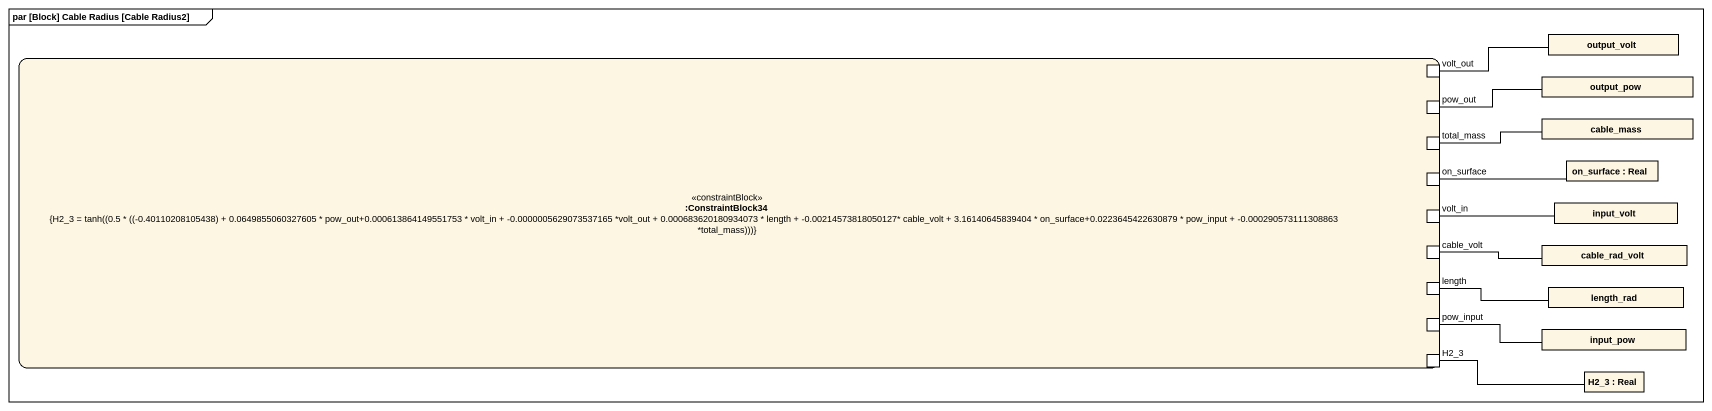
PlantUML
@startuml
mainframe par [Block] Cable Radius [Cable Radius2]
rectangle output_volt
rectangle ":ConstraintBlock34\n{H2_3 = tanh((0.5 * ((-0.40110208105438) + 0.0649855060327605 * pow_out+0.000613864149551753 * volt_in + -0.0000005629073537165 *volt_out + 0.000683620180934073 * length + -0.00214573818050127* cable_volt + 3.16140645839404 * on_surface+0.0223645422630879 * pow_input + -0.000290573111308863 *total_mass)))}" as ConstraintBlock34 <<constraintBlock>> {
  port volt_out
  port pow_out
  port total_mass
  port "on_surface" as on_surface_2
  port volt_in
  port cable_volt
  port length
  port pow_input
  port H2_3
}
rectangle output_pow
rectangle cable_mass
rectangle "on_surface : Real" as on_surface
rectangle input_volt
rectangle cable_rad_volt
rectangle length_rad
rectangle input_pow
rectangle "H2_3 : Real" as H2_3_2
volt_out -right- output_volt
pow_out -right- output_pow
total_mass -right- cable_mass
on_surface_2 -right- on_surface
volt_in -right- input_volt
cable_volt -right- cable_rad_volt
length -right- length_rad
pow_input -right- input_pow
H2_3 -right- H2_3_2
@enduml
